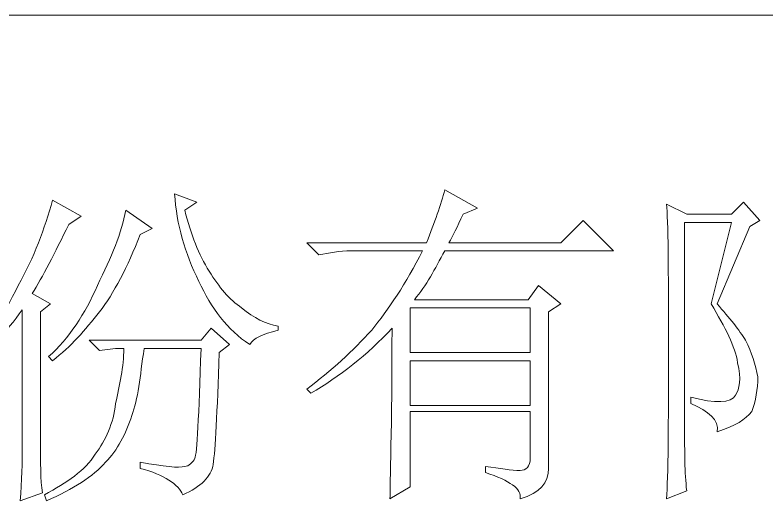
# Model space of a CAD drawing. Header units: millimetres. Extents: x 0 to 297, y 0 to 208.
# Drawn here: x 276.02 to 283.11, y 22.29 to 26.87 of the extents above; entities that cross this region are included whole.
import ezdxf

# ---------------------------------------------------------------- set-up
doc = ezdxf.new("R2010")
doc.units = ezdxf.units.MM

msp = doc.modelspace()

# ---------------------------------------------------------------- linework, layer by layer
at = {"color": 7, "lineweight": 15}
for points in [[(132.557661, 26.870324), (293.163978, 26.870324)], [(238.197672, 26.870324), (293.163978, 26.870324)]]:
    msp.add_lwpolyline(points, dxfattribs=at)
at = {"color": 7, "lineweight": 0}
for points, knots in [([(277.524986, 25.183693), (277.524986, 25.183693), (277.735947, 25.10714), (277.735947, 25.10714), (277.735947, 25.10714), (277.620942, 25.030588), (277.620942, 25.030588), (277.678444, 24.800576), (277.754997, 24.608665), (277.850953, 24.45556), (277.946556, 24.302101), (278.042511, 24.187096), (278.157517, 24.110543), (278.272522, 24.014588), (278.387528, 23.957085), (278.502533, 23.938035), (278.502533, 23.938035), (278.502533, 23.899582), (278.502533, 23.899582), (278.349075, 23.861482), (278.272522, 23.823029), (278.234069, 23.765526), (278.023461, 23.899582), (277.870003, 24.110543), (277.754997, 24.359604), (277.620942, 24.628068), (277.544389, 24.896179), (277.524986, 25.183693), (277.524986, 25.183693), (277.524986, 25.183693), (277.524986, 25.183693), (277.524986, 25.183693), (277.524986, 25.183693), (277.524986, 25.183693)], [0, 0, 0, 0, 1, 1, 1, 2, 2, 2, 3, 3, 3, 4, 4, 4, 5, 5, 5, 6, 6, 6, 7, 7, 7, 8, 8, 8, 9, 9, 9, 10, 10, 10, 11, 11, 11, 11]), ([(280.457275, 22.615471), (280.591683, 22.596421), (280.706689, 22.577371), (280.783242, 22.577371), (280.840744, 22.577371), (280.879197, 22.615471), (280.879197, 22.692376), (280.879197, 22.692376), (280.879197, 23.132996), (280.879197, 23.132996), (280.879197, 23.132996), (279.748192, 23.132996), (279.748192, 23.132996), (279.748192, 23.132996), (279.748192, 22.423913), (279.748192, 22.423913), (279.748192, 22.423913), (279.556633, 22.308907), (279.556633, 22.308907), (279.556633, 22.442963), (279.575683, 22.97989), (279.575683, 23.918985), (279.345672, 23.669571), (279.077561, 23.458963), (278.809097, 23.305504), (278.809097, 23.305504), (278.770997, 23.343957), (278.770997, 23.343957), (279.001008, 23.516465), (279.211617, 23.708024), (279.384125, 23.899582), (279.537583, 24.091493), (279.710092, 24.340554), (279.863197, 24.647118), (279.863197, 24.647118), (279.192567, 24.647118), (279.192567, 24.647118), (279.077561, 24.647118), (278.981606, 24.628068), (278.886003, 24.608665), (278.886003, 24.608665), (278.770997, 24.723671), (278.770997, 24.723671), (278.770997, 24.723671), (279.90165, 24.723671), (279.90165, 24.723671), (279.978203, 24.915582), (280.035706, 25.08809), (280.074158, 25.222146), (280.074158, 25.222146), (280.380722, 25.049638), (280.380722, 25.049638), (280.380722, 25.049638), (280.246667, 24.992135), (280.246667, 24.992135), (280.189164, 24.877129), (280.150711, 24.781174), (280.112258, 24.723671), (280.112258, 24.723671), (281.166711, 24.723671), (281.166711, 24.723671), (281.166711, 24.723671), (281.377319, 24.934632), (281.377319, 24.934632), (281.377319, 24.934632), (281.664833, 24.647118), (281.664833, 24.647118), (281.664833, 24.647118), (280.074158, 24.647118), (280.074158, 24.647118), (279.978203, 24.47461), (279.90165, 24.321151), (279.786644, 24.187096), (279.786644, 24.187096), (280.859794, 24.187096), (280.859794, 24.187096), (280.859794, 24.187096), (280.95575, 24.321151), (280.95575, 24.321151), (280.95575, 24.321151), (281.166711, 24.148643), (281.166711, 24.148643), (281.166711, 24.148643), (281.051706, 24.07209), (281.051706, 24.07209), (281.051706, 24.07209), (281.051706, 22.596421), (281.051706, 22.596421), (281.051706, 22.462365), (280.9748, 22.36641), (280.783242, 22.308907), (280.802292, 22.404863), (280.687286, 22.481415), (280.457275, 22.557968), (280.457275, 22.557968), (280.457275, 22.615471), (280.457275, 22.615471), (280.457275, 22.615471), (280.457275, 22.615471), (280.457275, 22.615471)], [0, 0, 0, 0, 1, 1, 1, 2, 2, 2, 3, 3, 3, 4, 4, 4, 5, 5, 5, 6, 6, 6, 7, 7, 7, 8, 8, 8, 9, 9, 9, 10, 10, 10, 11, 11, 11, 12, 12, 12, 13, 13, 13, 14, 14, 14, 15, 15, 15, 16, 16, 16, 17, 17, 17, 18, 18, 18, 19, 19, 19, 20, 20, 20, 21, 21, 21, 22, 22, 22, 23, 23, 23, 24, 24, 24, 25, 25, 25, 26, 26, 26, 27, 27, 27, 28, 28, 28, 29, 29, 29, 30, 30, 30, 31, 31, 31, 32, 32, 32, 33, 33, 33, 33]), ([(276.260278, 22.864885), (276.260278, 22.653924), (276.260278, 22.481415), (276.279328, 22.36641), (276.279328, 22.36641), (276.068367, 22.289857), (276.068367, 22.289857), (276.087769, 22.481415), (276.087769, 22.653924), (276.087769, 22.807382), (276.087769, 22.807382), (276.087769, 24.091493), (276.087769, 24.091493), (275.934311, 23.880532), (275.781206, 23.708024), (275.608697, 23.554565), (275.608697, 23.554565), (275.570244, 23.593018), (275.570244, 23.593018), (275.761803, 23.803979), (275.915261, 24.03399), (276.049317, 24.321151), (276.202775, 24.589615), (276.298378, 24.858079), (276.375283, 25.12619), (276.375283, 25.12619), (276.643394, 24.973085), (276.643394, 24.973085), (276.643394, 24.973085), (276.528389, 24.896179), (276.528389, 24.896179), (276.394333, 24.628068), (276.279328, 24.398057), (276.183372, 24.244599), (276.183372, 24.244599), (276.355881, 24.148643), (276.355881, 24.148643), (276.355881, 24.148643), (276.260278, 24.07209), (276.260278, 24.07209), (276.260278, 24.07209), (276.260278, 22.864885), (276.260278, 22.864885), (276.260278, 22.864885), (276.260278, 22.864885), (276.260278, 22.864885)], [0, 0, 0, 0, 1, 1, 1, 2, 2, 2, 3, 3, 3, 4, 4, 4, 5, 5, 5, 6, 6, 6, 7, 7, 7, 8, 8, 8, 9, 9, 9, 10, 10, 10, 11, 11, 11, 12, 12, 12, 13, 13, 13, 14, 14, 14, 15, 15, 15, 15]), ([(282.584878, 24.148643), (282.584878, 24.148643), (282.776436, 24.915582), (282.776436, 24.915582), (282.776436, 24.915582), (282.335464, 24.915582), (282.335464, 24.915582), (282.335464, 24.915582), (282.335464, 22.97989), (282.335464, 22.97989), (282.335464, 22.749879), (282.335464, 22.557968), (282.354867, 22.38546), (282.354867, 22.38546), (282.163308, 22.308907), (282.163308, 22.308907), (282.182358, 22.519868), (282.182358, 22.97989), (282.182358, 23.746476), (282.182358, 24.49366), (282.182358, 24.934632), (282.163308, 25.08809), (282.163308, 25.08809), (282.354867, 24.992135), (282.354867, 24.992135), (282.354867, 24.992135), (282.776436, 24.992135), (282.776436, 24.992135), (282.776436, 24.992135), (282.891442, 25.10714), (282.891442, 25.10714), (282.891442, 25.10714), (283.0449, 24.934632), (283.0449, 24.934632), (283.0449, 24.934632), (282.948944, 24.877129), (282.948944, 24.877129), (282.948944, 24.877129), (282.642381, 24.148643), (282.642381, 24.148643), (282.757386, 24.014588), (282.852989, 23.899582), (282.910492, 23.803979), (282.967994, 23.688974), (283.006447, 23.573968), (283.025497, 23.458963), (283.025497, 23.343957), (283.006447, 23.228951), (282.967994, 23.132996), (282.910492, 23.056443), (282.814889, 22.99894), (282.642381, 22.941438), (282.661431, 23.056443), (282.565475, 23.132996), (282.392967, 23.209549), (282.392967, 23.209549), (282.392967, 23.267051), (282.392967, 23.267051), (282.622978, 23.209549), (282.776436, 23.209549), (282.814889, 23.286454), (282.852989, 23.343957), (282.872392, 23.43956), (282.833939, 23.593018), (282.814889, 23.746476), (282.718933, 23.918985), (282.584878, 24.148643), (282.584878, 24.148643), (282.584878, 24.148643), (282.584878, 24.148643), (282.584878, 24.148643), (282.584878, 24.148643), (282.584878, 24.148643)], [0, 0, 0, 0, 1, 1, 1, 2, 2, 2, 3, 3, 3, 4, 4, 4, 5, 5, 5, 6, 6, 6, 7, 7, 7, 8, 8, 8, 9, 9, 9, 10, 10, 10, 11, 11, 11, 12, 12, 12, 13, 13, 13, 14, 14, 14, 15, 15, 15, 16, 16, 16, 17, 17, 17, 18, 18, 18, 19, 19, 19, 20, 20, 20, 21, 21, 21, 22, 22, 22, 23, 23, 23, 24, 24, 24, 24]), ([(277.064964, 25.030588), (277.064964, 25.030588), (277.314378, 24.858079), (277.314378, 24.858079), (277.314378, 24.858079), (277.199372, 24.800576), (277.199372, 24.800576), (277.084367, 24.49366), (276.949958, 24.244599), (276.815903, 24.07209), (276.681847, 23.899582), (276.547792, 23.746476), (276.375283, 23.612068), (276.375283, 23.612068), (276.336831, 23.650521), (276.336831, 23.650521), (276.528389, 23.823029), (276.681847, 24.05304), (276.796853, 24.321151), (276.930908, 24.589615), (277.026864, 24.819626), (277.064964, 25.030588), (277.064964, 25.030588), (277.064964, 25.030588), (277.064964, 25.030588), (277.064964, 25.030588), (277.064964, 25.030588), (277.064964, 25.030588)], [0, 0, 0, 0, 1, 1, 1, 2, 2, 2, 3, 3, 3, 4, 4, 4, 5, 5, 5, 6, 6, 6, 7, 7, 7, 8, 8, 8, 9, 9, 9, 9]), ([(279.748192, 24.110543), (279.748192, 24.110543), (279.748192, 23.688974), (279.748192, 23.688974), (279.748192, 23.688974), (280.879197, 23.688974), (280.879197, 23.688974), (280.879197, 23.688974), (280.879197, 24.110543), (280.879197, 24.110543), (280.879197, 24.110543), (279.748192, 24.110543), (279.748192, 24.110543), (279.748192, 24.110543), (279.748192, 24.110543), (279.748192, 24.110543)], [0, 0, 0, 0, 1, 1, 1, 2, 2, 2, 3, 3, 3, 4, 4, 4, 5, 5, 5, 5]), ([(276.7203, 23.803979), (276.7203, 23.803979), (277.7744, 23.803979), (277.7744, 23.803979), (277.7744, 23.803979), (277.870003, 23.918985), (277.870003, 23.918985), (277.870003, 23.918985), (278.042511, 23.765526), (278.042511, 23.765526), (278.042511, 23.765526), (277.946556, 23.688974), (277.946556, 23.688974), (277.927506, 23.113946), (277.908456, 22.768929), (277.889406, 22.634874), (277.870003, 22.519868), (277.7744, 22.423913), (277.601892, 22.34736), (277.563439, 22.442963), (277.429383, 22.538918), (277.199372, 22.596421), (277.199372, 22.596421), (277.199372, 22.653924), (277.199372, 22.653924), (277.429383, 22.615471), (277.563439, 22.596421), (277.620942, 22.615471), (277.659394, 22.615471), (277.697494, 22.653924), (277.716897, 22.692376), (277.735947, 22.730476), (277.754997, 23.094896), (277.7744, 23.727074), (277.7744, 23.727074), (277.237472, 23.727074), (277.237472, 23.727074), (277.199372, 23.458963), (277.179969, 23.248001), (277.122467, 23.094896), (277.064964, 22.922388), (276.988411, 22.768929), (276.873406, 22.653924), (276.7584, 22.519868), (276.566842, 22.404863), (276.317781, 22.289857), (276.317781, 22.289857), (276.298378, 22.34736), (276.298378, 22.34736), (276.509339, 22.462365), (276.681847, 22.577371), (276.777803, 22.730476), (276.873406, 22.864885), (276.949958, 23.01799), (276.969361, 23.209549), (277.007461, 23.382057), (277.045914, 23.554565), (277.045914, 23.727074), (277.045914, 23.727074), (276.969361, 23.727074), (276.969361, 23.727074), (276.969361, 23.727074), (276.815903, 23.708024), (276.815903, 23.708024), (276.815903, 23.708024), (276.7203, 23.803979), (276.7203, 23.803979), (276.7203, 23.803979), (276.7203, 23.803979), (276.7203, 23.803979)], [0, 0, 0, 0, 1, 1, 1, 2, 2, 2, 3, 3, 3, 4, 4, 4, 5, 5, 5, 6, 6, 6, 7, 7, 7, 8, 8, 8, 9, 9, 9, 10, 10, 10, 11, 11, 11, 12, 12, 12, 13, 13, 13, 14, 14, 14, 15, 15, 15, 16, 16, 16, 17, 17, 17, 18, 18, 18, 19, 19, 19, 20, 20, 20, 21, 21, 21, 22, 22, 22, 23, 23, 23, 23]), ([(279.748192, 23.612068), (279.748192, 23.612068), (279.748192, 23.190499), (279.748192, 23.190499), (279.748192, 23.190499), (280.879197, 23.190499), (280.879197, 23.190499), (280.879197, 23.190499), (280.879197, 23.612068), (280.879197, 23.612068), (280.879197, 23.612068), (279.748192, 23.612068), (279.748192, 23.612068), (279.748192, 23.612068), (279.748192, 23.612068), (279.748192, 23.612068)], [0, 0, 0, 0, 1, 1, 1, 2, 2, 2, 3, 3, 3, 4, 4, 4, 5, 5, 5, 5])]:
    msp.add_open_spline(points, degree=3, knots=knots, dxfattribs=at)

doc.saveas('drawing.dxf')
